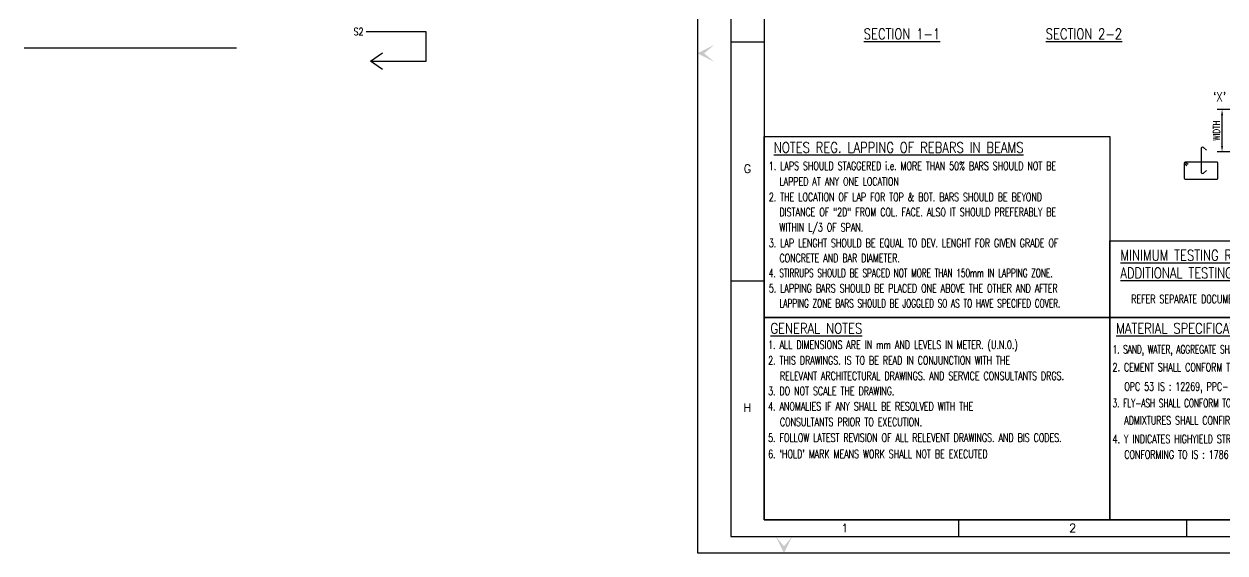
# Model space of a CAD drawing. Extents: x 482149 to 629471, y -388107 to -272741.
# Drawn here: x 482149 to 533061, y -356295 to -333866 of the extents above; entities that cross this region are included whole.
import ezdxf
from ezdxf.enums import TextEntityAlignment as Align

# ---------------------------------------------------------------- set-up
doc = ezdxf.new("R2010")
doc.units = 0
doc.header["$LTSCALE"] = 500
doc.header["$MEASUREMENT"] = 0
doc.layers.get('DEFPOINTS').update_dxf_attribs({"color": 4})
for name, color, linetype in [('DIM', 5, 'Continuous'), ('DIM1', 5, 'Continuous'), ('notes', 1, 'Continuous'), ('PNA', 10, 'Continuous'), ('S-COLUMN SIZES', 2, 'Continuous'), ('S-DIM-1', 5, 'Continuous'), ('S-REINFORCEMENT', 6, 'Continuous'), ('S-TEXT', 2, 'Continuous'), ('S-TITLE', 6, 'Continuous'), ('TXT1', 2, 'Continuous')]:
    doc.layers.add(name, color=color, linetype=linetype)
doc.layers.add('HEADING-TXT', color=1, linetype='Continuous', lineweight=25)
doc.styles.add('ROMAND', font='simplex.shx')
doc.styles.add('ROMANS', font='simplex.shx', dxfattribs={"width": 0.8, "height": 275, "bigfont": 'bigfont.shx'})
doc.dimstyles.new('dim200', dxfattribs={"dimtxt": 250, "dimasz": 250, "dimexe": 200, "dimexo": 200, "dimgap": 100, "dimtad": 1, "dimdec": 0, "dimlfac": 2, "dimzin": 0, "dimdsep": 46, "dimtxsty": 'ROMANS', "dimcen": 0, "dimclrd": 5, "dimclre": 5, "dimclrt": 4, "dimadec": 0, "dimazin": 0, "dimtfac": 1, "dimtdec": 0, "dimtix": 1, "dimtofl": 0, "dimtmove": 2, "dimatfit": 3, "dimfxl": 0, "dimtolj": 1, "dimtzin": 0, "dimlwd": -1, "dimlwe": -1, "dimarcsym": 0})
doc.dimstyles.new('dim25', dxfattribs={"dimtxt": 250, "dimasz": 250, "dimexe": 200, "dimexo": 200, "dimgap": 100, "dimtad": 1, "dimdec": 0, "dimlfac": 0.25, "dimzin": 0, "dimdsep": 46, "dimtxsty": 'ROMANS', "dimcen": 0, "dimclrd": 5, "dimclre": 5, "dimclrt": 4, "dimadec": 0, "dimazin": 0, "dimtfac": 1, "dimtdec": 0, "dimtix": 1, "dimtofl": 0, "dimtmove": 2, "dimatfit": 3, "dimfxl": 0, "dimtolj": 1, "dimtzin": 0, "dimlwd": -1, "dimlwe": -1, "dimarcsym": 0})

# ---------------------------------------------------------------- blocks, each defined once
blk = doc.blocks.new('FOLDER')
at = {"layer": 'PNA'}
for points in [[(-1250, 2500), (0, 0), (0, 1000)], [(1250, 2500), (0, 0), (0, 1000)]]:
    blk.add_solid(points, dxfattribs=at)
blk = doc.blocks.new('A1')
at = {"color": 1}
blk.add_line((81794, 6959), (1969, 6959), dxfattribs=at)
at = {"flags": 128}
blk.add_lwpolyline([(0, 0), (82779, 0), (82779, 58231), (0, 58231)], close=True, dxfattribs=at)
at = {"layer": 'PNA'}
for p, q in [((984, 15109), (1969, 15109)), ((984, 8047), (1969, 8047)), ((7718, 984), (7718, 492)), ((14453, 984), (14453, 492))]:
    blk.add_line(p, q, dxfattribs=at)
at = {"layer": 'PNA', "color": 1}
for points in [[(984, 492), (82287, 492), (82287, 57739), (984, 57739)], [(1969, 984), (81794, 984), (81794, 57247), (1969, 57247)]]:
    blk.add_lwpolyline(points, close=True, dxfattribs=at)
at = {"layer": 'PNA', "xscale": 0.196857838483993, "yscale": 0.196857838483993, "zscale": 0.196857838483993, "rotation": 270}
blk.add_blockref('FOLDER', (0, 14764), dxfattribs=at)
at = {"layer": 'PNA', "xscale": 0.1968578388914466, "yscale": 0.1968578388914466, "zscale": 0.1968578388914466}
blk.add_blockref('FOLDER', (2559, 0), dxfattribs=at)
at = {"layer": 'PNA', "style": 'ROMANS'}
for s, p in [('G', (1476, 11355)), ('H', (1476, 4292)), ('1', (4352, 738)), ('2', (11086, 738))]:
    blk.add_text(s, height=246, dxfattribs=at).set_placement(p, align=Align.MIDDLE)
blk = doc.blocks.new('*D83')
at = {"layer": 'DEFPOINTS', "color": 0}
for p in [(532936, -337487), (533877, -337487), (533877, -339287)]:
    blk.add_point(p, dxfattribs=at)
at = {"layer": 'DIM', "color": 5}
for p, q in [((533677, -337487), (532736, -337487)), ((532936, -339037), (532936, -337737)), ((533677, -339287), (532736, -339287))]:
    blk.add_line(p, q, dxfattribs=at)
for points in [[(532978, -337737), (532894, -337737), (532936, -337487)], [(532894, -339037), (532978, -339037), (532936, -339287)]]:
    blk.add_solid(points, dxfattribs=at)
at = {"layer": 'DIM', "color": 4, "insert": (532698, -338387), "char_height": 275, "attachment_point": 5, "rotation": 90, "style": 'ROMANS'}
blk.add_mtext('\\A1;WIDTH', dxfattribs=at)

msp = doc.modelspace()

# ---------------------------------------------------------------- linework, layer by layer
at = {"layer": 'DIM1', "color": 7}
for points in [[(513520.392, -338633), (528173.131, -338633), (528173.131, -346308.968), (513520.392, -346308.968)], [(528173.131, -343061.005), (546161.986, -343061.005), (546161.986, -346308.968), (528173.131, -346308.968)], [(513520.392, -346308.968), (528173.131, -346308.968), (528173.131, -354882.193), (513520.392, -354882.193)], [(528173.131, -346308.968), (539284.309, -346308.968), (539284.309, -354882.193), (528173.131, -354882.193)]]:
    msp.add_lwpolyline(points, close=True, dxfattribs=at)
at = {"layer": 'S-COLUMN SIZES', "lineweight": -2}
msp.add_line((482149.143, -334880.686), (491152.069, -334880.686), dxfattribs=at)
at = {"layer": 'S-REINFORCEMENT'}
for points in [[(532275.509, -339210.955), (532144.759, -339105.92, 0.62958674), (532047.183, -339152.696), (532047.183, -340142.121, 0.62958674), (532144.759, -340188.897), (532275.509, -340083.862)], [(531443.708, -339872.912), (531354.675, -339805.551, -1), (531405.809, -339737.965), (531496.795, -339806.804)]]:
    msp.add_lwpolyline(points, format="xyb", dxfattribs=at)
msp.add_lwpolyline([(531370.881, -340446.727), (532723.485, -340446.727, 0.414213562), (532763.485, -340406.727), (532763.485, -339766.727, 0.414213562), (532723.485, -339726.727), (531370.881, -339726.727, 0.414213562), (531330.881, -339766.727), (531330.881, -340406.727, 0.414213562)], format="xyb", close=True, dxfattribs=at)

# ---------------------------------------------------------------- block references
at = {"xscale": 1.434849416022188, "yscale": 1.434849416022188, "zscale": 1.434849416022188}
msp.add_blockref('A1', (510695.778, -356294.5), dxfattribs=at)

# ---------------------------------------------------------------- texts
at = {"layer": 'HEADING-TXT', "color": 6, "style": 'ROMANS', "width": 0.8}
for s, p in [('%%UNOTES REG. LAPPING OF REBARS IN BEAMS', (513934.909, -339327.365)), ('%%UGENERAL NOTES', (513793.887, -346994.794)), ('%%UMATERIAL SPECIFICATIONS', (528446.541, -346994.794))]:
    msp.add_text(s, height=450, dxfattribs=at).set_placement(p)
at = {"layer": 'HEADING-TXT', "color": 6, "insert": (528624.371, -343446.619), "char_height": 450, "width": 17026.77881, "attachment_point": 1, "style": 'ROMANS'}
msp.add_mtext('{\\LMINIMUM TESTING REQUIREMENT, CONTINUOUS \\Fsimplex.shx,bigfont.shx;SUPERVISION & ADDITIONAL TESTING \\Fsimplex.shx,bigfont.shx;FOR DURABILITY (RECOMMENDED).}', dxfattribs=at)
at = {"layer": 'notes', "color": 4, "style": 'ROMANS'}
for s, width, p in [('1. LAPS SHOULD STAGGERED i.e. MORE THAN 50%%% BARS SHOULD NOT BE ', 0.7, (513722.72, -340057.429)), ('LAPPED AT ANY ONE LOCATION', 0.7, (514173.834, -340718.587)), ('2. THE LOCATION OF LAP FOR TOP & BOT. BARS SHOULD BE BEYOND ', 0.7, (513722.72, -341377.191)), ('DISTANCE OF "2D" FROM COL. FACE. ALSO IT SHOULD PREFERABLY BE ', 0.7, (514173.834, -342015.466)), ('WITHIN L/3 OF SPAN.', 0.7, (514173.834, -342664.475)), ('3. LAP LENGHT SHOULD BE EQUAL TO DEV. LENGHT FOR GIVEN GRADE OF ', 0.7, (513722.72, -343328.319)), ('CONCRETE AND BAR DIAMETER.', 0.7, (514173.834, -343966.594)), ('4. STIRRUPS SHOULD BE SPACED NOT MORE THAN 150mm IN LAPPING ZONE.', 0.65, (513722.72, -344599.439)), ('5. LAPPING BARS SHOULD BE PLACED ONE ABOVE THE OTHER AND AFTER ', 0.7, (513722.72, -345247.213)), ('LAPPING ZONE BARS SHOULD BE JOGGLED SO AS TO HAVE SPECIFED COVER.', 0.65, (514173.834, -345885.489)), ('REFER SEPARATE DOCUMENT FORMAT NO. ECPL/MTR/R-1 ALONG WITH ANNEXURE 1.', 0.7, (529085.634, -345703.152)), ('1. ALL DIMENSIONS ARE IN mm AND LEVELS IN METER. (U.N.0.)', 0.7, (513693.911, -347640.859)), ('1. SAND, WATER, AGGREGATE SHALL CONFIRM TO IS456-2000', 0.65, (528295.908, -347833.418)), ('2. THIS DRAWINGS. IS TO BE READ IN CONJUNCTION WITH THE', 0.7, (513693.911, -348302.787)), ('RELEVANT ARCHITECTURAL DRAWINGS. AND SERVICE CONSULTANTS DRGS.', 0.7, (514192.387, -348962.158)), ('2. CEMENT SHALL CONFORM TO OPC 43 IS : 8112,', 0.7, (528295.908, -348593.959)), ('3. DO NOT SCALE THE DRAWING. ', 0.7, (513693.911, -349601.177)), ('OPC 53 IS : 12269, PPC- IS:1489, PSC- IS:455  ', 0.7, (528793.193, -349413.166)), ('4. ANOMALIES IF ANY SHALL BE RESOLVED WITH THE', 0.7, (513693.911, -350250.941)), ('3. FLY-ASH SHALL CONFORM TO IS : 3812 AND CHEMICAL ', 0.65, (528295.908, -350115.041)), ('CONSULTANTS PRIOR TO EXECUTION.', 0.7, (514192.387, -350915.559)), ('ADMIXTURES SHALL CONFIRM TO IS : 9103', 0.7, (528793.193, -350848.722)), ('5. FOLLOW LATEST REVISION OF ALL RELEVENT DRAWINGS. AND BIS CODES.', 0.7, (513693.911, -351582.387)), ('4. Y INDICATES HIGHYIELD STRENGTH DEFORMED BARS', 0.7, (528295.908, -351636.122)), ("6. `HOLD' MARK MEANS WORK SHALL NOT BE EXECUTED", 0.7, (513693.911, -352271.996)), ('CONFORMING TO IS : 1786 - Fe 500', 0.7, (528793.193, -352296.295))]:
    msp.add_text(s, height=350, dxfattribs=dict(at, width=width)).set_placement(p)
at = {"layer": 'S-TEXT', "style": 'ROMANS', "width": 0.8}
msp.add_text('S2', height=300, dxfattribs=at).set_placement((496124.719, -334333.899))
at = {"layer": 'S-TITLE', "style": 'ROMANS', "width": 0.8}
for s, p in [('%%USECTION 1-1', (519367.928, -334286.187)), ('%%USECTION 2-2', (527080.658, -334286.187))]:
    msp.add_text(s, height=450, dxfattribs=at).set_placement(p, align=Align.MIDDLE_CENTER)
at = {"layer": 'TXT1', "style": 'ROMAND', "width": 0.8}
msp.add_text("`X'", height=400, dxfattribs=at).set_placement((532831.881, -337152.904), align=Align.CENTER)

# ---------------------------------------------------------------- dimensions: what is measured, and where the dimension line sits
at = {"layer": 'DIM'}
dim = msp.add_linear_dim(base=(532935.878, -337487.047), p1=(533877.171, -339287.047), p2=(533877.171, -337487.047), angle=90, text='WIDTH', dimstyle='dim25', dxfattribs=at)
dim.commit()
dim.dimension.update_dxf_attribs({"geometry": '*D83', "text_midpoint": (532698.378, -338387.047)})

# ---------------------------------------------------------------- leaders
at = {"layer": 'S-DIM-1'}
msp.add_leader([(496844.181, -335445.354), (499194.181, -335445.354), (499194.181, -334195.354), (496658.274, -334195.354)], dimstyle='dim200', override={"dimasz": 500, "dimgap": 100, "dimtad": 0, "dimldrblk": 'Open90'}, dxfattribs=at)

doc.saveas('drawing.dxf')
